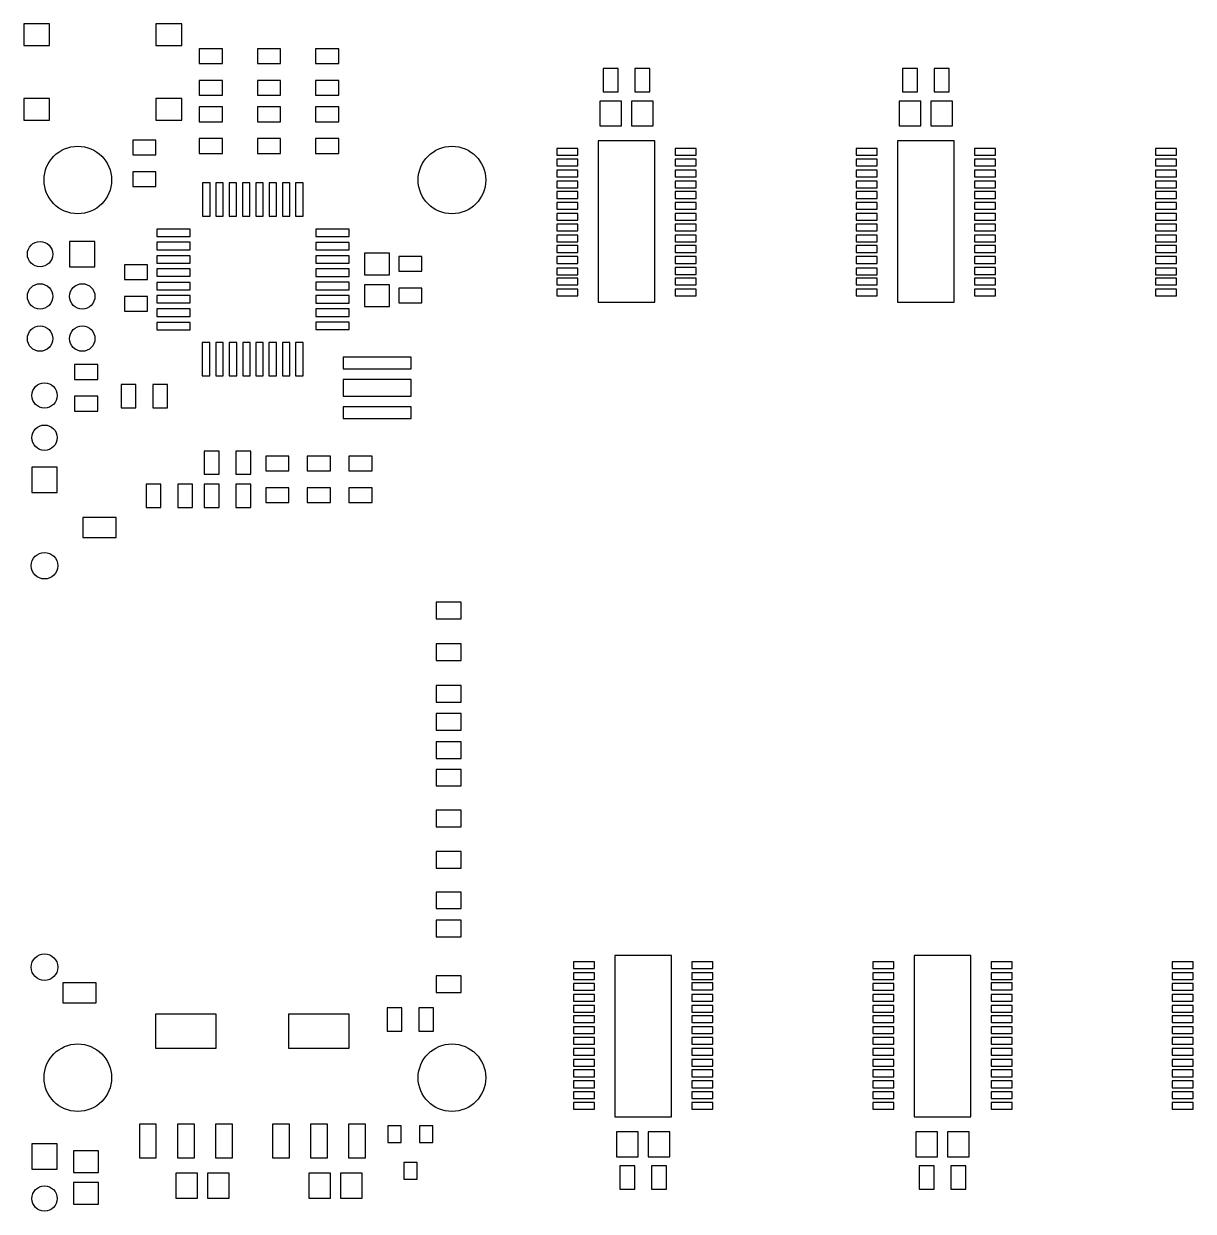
# Model space of a CAD drawing. Extents: x 68 to 209, y -167 to -95.
# Drawn here: x 67.8 to 138.1, y -166.5 to -95.1 of the extents above; entities that cross this region are included whole.
import ezdxf

# ---------------------------------------------------------------- set-up
doc = ezdxf.new("R2010")
doc.units = 0
doc.header["$MEASUREMENT"] = 0
doc.layers.add('BLACK', color=250, linetype='CONTINUOUS')

msp = doc.modelspace()

# ---------------------------------------------------------------- linework, layer by layer
at = {"layer": 'BLACK'}
for p, q in [((67.75, -95.1), (67.75, -96.4)), ((69.3, -95.1), (67.75, -95.1)), ((69.3, -96.4), (69.3, -95.1)), ((75.7, -95.1), (75.7, -96.4)), ((77.25, -95.1), (75.7, -95.1)), ((77.25, -96.4), (77.25, -95.1)), ((67.75, -96.4), (69.3, -96.4)), ((75.7, -96.4), (77.25, -96.4)), ((79.6985, -96.603), (78.3015, -96.603)), ((78.3015, -96.603), (78.3015, -97.492)), ((79.6985, -97.492), (79.6985, -96.603)), ((83.1985, -96.603), (81.8015, -96.603)), ((81.8015, -96.603), (81.8015, -97.492)), ((83.1985, -97.492), (83.1985, -96.603)), ((86.6985, -96.603), (85.3015, -96.603)), ((85.3015, -96.603), (85.3015, -97.492)), ((86.6985, -97.492), (86.6985, -96.603)), ((78.3015, -97.492), (79.6985, -97.492)), ((81.8015, -97.492), (83.1985, -97.492)), ((85.3015, -97.492), (86.6985, -97.492)), ((103.492, -97.8015), (102.603, -97.8015)), ((102.603, -97.8015), (102.603, -99.1985)), ((103.492, -99.1985), (103.492, -97.8015)), ((105.397, -97.8015), (104.508, -97.8015)), ((104.508, -97.8015), (104.508, -99.1985)), ((105.397, -99.1985), (105.397, -97.8015)), ((121.492, -97.8015), (120.603, -97.8015)), ((120.603, -97.8015), (120.603, -99.1985)), ((121.492, -99.1985), (121.492, -97.8015)), ((123.397, -97.8015), (122.508, -97.8015)), ((122.508, -97.8015), (122.508, -99.1985)), ((123.397, -99.1985), (123.397, -97.8015)), ((79.6985, -98.508), (78.3015, -98.508)), ((78.3015, -98.508), (78.3015, -99.397)), ((79.6985, -99.397), (79.6985, -98.508)), ((83.1985, -98.508), (81.8015, -98.508)), ((81.8015, -98.508), (81.8015, -99.397)), ((83.1985, -99.397), (83.1985, -98.508)), ((86.6985, -98.508), (85.3015, -98.508)), ((85.3015, -98.508), (85.3015, -99.397)), ((86.6985, -99.397), (86.6985, -98.508)), ((102.603, -99.1985), (103.492, -99.1985)), ((104.508, -99.1985), (105.397, -99.1985)), ((120.603, -99.1985), (121.492, -99.1985)), ((122.508, -99.1985), (123.397, -99.1985)), ((67.75, -99.6), (67.75, -100.9)), ((69.3, -99.6), (67.75, -99.6)), ((69.3, -100.9), (69.3, -99.6)), ((75.7, -99.6), (75.7, -100.9)), ((77.25, -99.6), (75.7, -99.6)), ((77.25, -100.9), (77.25, -99.6)), ((78.3015, -99.397), (79.6985, -99.397)), ((81.8015, -99.397), (83.1985, -99.397)), ((85.3015, -99.397), (86.6985, -99.397)), ((103.698, -99.7507), (102.397, -99.7507)), ((102.397, -99.7507), (102.397, -101.249)), ((103.698, -101.249), (103.698, -99.7507)), ((105.603, -99.7507), (104.302, -99.7507)), ((104.302, -99.7507), (104.302, -101.249)), ((105.603, -101.249), (105.603, -99.7507)), ((121.698, -99.7507), (120.397, -99.7507)), ((120.397, -99.7507), (120.397, -101.249)), ((121.698, -101.249), (121.698, -99.7507)), ((123.603, -99.7507), (122.302, -99.7507)), ((122.302, -99.7507), (122.302, -101.249)), ((123.603, -101.249), (123.603, -99.7507)), ((79.6985, -100.103), (78.3015, -100.103)), ((78.3015, -100.103), (78.3015, -100.992)), ((79.6985, -100.992), (79.6985, -100.103)), ((83.1985, -100.103), (81.8015, -100.103)), ((81.8015, -100.103), (81.8015, -100.992)), ((83.1985, -100.992), (83.1985, -100.103)), ((86.6985, -100.103), (85.3015, -100.103)), ((85.3015, -100.103), (85.3015, -100.992)), ((86.6985, -100.992), (86.6985, -100.103)), ((67.75, -100.9), (69.3, -100.9)), ((75.7, -100.9), (77.25, -100.9)), ((78.3015, -100.992), (79.6985, -100.992)), ((81.8015, -100.992), (83.1985, -100.992)), ((85.3015, -100.992), (86.6985, -100.992)), ((102.397, -101.249), (103.698, -101.249)), ((104.302, -101.249), (105.603, -101.249)), ((120.397, -101.249), (121.698, -101.249)), ((122.302, -101.249), (123.603, -101.249)), ((75.6985, -102.103), (74.3015, -102.103)), ((74.3015, -102.103), (74.3015, -102.992)), ((75.6985, -102.992), (75.6985, -102.103)), ((79.6985, -102.008), (78.3015, -102.008)), ((78.3015, -102.008), (78.3015, -102.897)), ((79.6985, -102.897), (79.6985, -102.008)), ((83.1985, -102.008), (81.8015, -102.008)), ((81.8015, -102.008), (81.8015, -102.897)), ((83.1985, -102.897), (83.1985, -102.008)), ((86.6985, -102.008), (85.3015, -102.008)), ((85.3015, -102.008), (85.3015, -102.897)), ((86.6985, -102.897), (86.6985, -102.008)), ((101.079, -102.606), (99.809, -102.606)), ((99.809, -102.606), (99.809, -103.012)), ((101.079, -103.012), (101.079, -102.606)), ((105.7, -102.15), (102.3, -102.15)), ((102.3, -102.15), (102.3, -111.85)), ((105.7, -111.85), (105.7, -102.15)), ((108.191, -102.606), (106.921, -102.606)), ((106.921, -102.606), (106.921, -103.012)), ((108.191, -103.012), (108.191, -102.606)), ((119.079, -102.606), (117.809, -102.606)), ((117.809, -102.606), (117.809, -103.012)), ((119.079, -103.012), (119.079, -102.606)), ((123.7, -102.15), (120.3, -102.15)), ((120.3, -102.15), (120.3, -111.85)), ((123.7, -111.85), (123.7, -102.15)), ((126.191, -102.606), (124.921, -102.606)), ((124.921, -102.606), (124.921, -103.012)), ((126.191, -103.012), (126.191, -102.606)), ((137.079, -102.606), (135.809, -102.606)), ((135.809, -102.606), (135.809, -103.012)), ((137.079, -103.012), (137.079, -102.606)), ((74.3015, -102.992), (75.6985, -102.992)), ((78.3015, -102.897), (79.6985, -102.897)), ((81.8015, -102.897), (83.1985, -102.897)), ((85.3015, -102.897), (86.6985, -102.897)), ((99.809, -103.012), (101.079, -103.012)), ((101.079, -103.241), (99.809, -103.241)), ((99.809, -103.241), (99.809, -103.647)), ((101.079, -103.647), (101.079, -103.241)), ((106.921, -103.012), (108.191, -103.012)), ((108.191, -103.241), (106.921, -103.241)), ((106.921, -103.241), (106.921, -103.647)), ((108.191, -103.647), (108.191, -103.241)), ((117.809, -103.012), (119.079, -103.012)), ((119.079, -103.241), (117.809, -103.241)), ((117.809, -103.241), (117.809, -103.647)), ((119.079, -103.647), (119.079, -103.241)), ((124.921, -103.012), (126.191, -103.012)), ((126.191, -103.241), (124.921, -103.241)), ((124.921, -103.241), (124.921, -103.647)), ((126.191, -103.647), (126.191, -103.241)), ((135.809, -103.012), (137.079, -103.012)), ((137.079, -103.241), (135.809, -103.241)), ((135.809, -103.241), (135.809, -103.647)), ((137.079, -103.647), (137.079, -103.241)), ((75.6985, -104.008), (74.3015, -104.008)), ((74.3015, -104.008), (74.3015, -104.897)), ((75.6985, -104.897), (75.6985, -104.008)), ((99.809, -103.647), (101.079, -103.647)), ((101.079, -103.901), (99.809, -103.901)), ((99.809, -103.901), (99.809, -104.308)), ((101.079, -104.308), (101.079, -103.901)), ((106.921, -103.647), (108.191, -103.647)), ((108.191, -103.901), (106.921, -103.901)), ((106.921, -103.901), (106.921, -104.308)), ((108.191, -104.308), (108.191, -103.901)), ((117.809, -103.647), (119.079, -103.647)), ((119.079, -103.901), (117.809, -103.901)), ((117.809, -103.901), (117.809, -104.308)), ((119.079, -104.308), (119.079, -103.901)), ((124.921, -103.647), (126.191, -103.647)), ((126.191, -103.901), (124.921, -103.901)), ((124.921, -103.901), (124.921, -104.308)), ((126.191, -104.308), (126.191, -103.901)), ((135.809, -103.647), (137.079, -103.647)), ((137.079, -103.901), (135.809, -103.901)), ((135.809, -103.901), (135.809, -104.308)), ((137.079, -104.308), (137.079, -103.901)), ((74.3015, -104.897), (75.6985, -104.897)), ((78.9511, -104.675), (78.5015, -104.675)), ((78.5015, -104.675), (78.5015, -106.673)), ((78.9511, -106.673), (78.9511, -104.675)), ((79.7487, -104.675), (79.2991, -104.675)), ((79.2991, -104.675), (79.2991, -106.673)), ((79.7487, -106.673), (79.7487, -104.675)), ((80.5513, -104.675), (80.1017, -104.675)), ((80.1017, -104.675), (80.1017, -106.673)), ((80.5513, -106.673), (80.5513, -104.675)), ((81.3489, -104.675), (80.8993, -104.675)), ((80.8993, -104.675), (80.8993, -106.673)), ((81.3489, -106.673), (81.3489, -104.675)), ((82.1515, -104.675), (81.7019, -104.675)), ((81.7019, -104.675), (81.7019, -106.673)), ((82.1515, -106.673), (82.1515, -104.675)), ((82.9491, -104.675), (82.4995, -104.675)), ((82.4995, -104.675), (82.4995, -106.673)), ((82.9491, -106.673), (82.9491, -104.675)), ((83.7517, -104.675), (83.3021, -104.675)), ((83.3021, -104.675), (83.3021, -106.673)), ((83.7517, -106.673), (83.7517, -104.675)), ((84.5493, -104.675), (84.0997, -104.675)), ((84.0997, -104.675), (84.0997, -106.673)), ((84.5493, -106.673), (84.5493, -104.675)), ((99.809, -104.308), (101.079, -104.308)), ((101.079, -104.562), (99.809, -104.562)), ((99.809, -104.562), (99.809, -104.968)), ((99.809, -104.968), (101.079, -104.968)), ((101.079, -104.968), (101.079, -104.562)), ((106.921, -104.308), (108.191, -104.308)), ((108.191, -104.562), (106.921, -104.562)), ((106.921, -104.562), (106.921, -104.968)), ((106.921, -104.968), (108.191, -104.968)), ((108.191, -104.968), (108.191, -104.562)), ((117.809, -104.308), (119.079, -104.308)), ((119.079, -104.562), (117.809, -104.562)), ((117.809, -104.562), (117.809, -104.968)), ((117.809, -104.968), (119.079, -104.968)), ((119.079, -104.968), (119.079, -104.562)), ((124.921, -104.308), (126.191, -104.308)), ((126.191, -104.562), (124.921, -104.562)), ((124.921, -104.562), (124.921, -104.968)), ((124.921, -104.968), (126.191, -104.968)), ((126.191, -104.968), (126.191, -104.562)), ((135.809, -104.308), (137.079, -104.308)), ((137.079, -104.562), (135.809, -104.562)), ((135.809, -104.562), (135.809, -104.968)), ((135.809, -104.968), (137.079, -104.968)), ((137.079, -104.968), (137.079, -104.562)), ((101.079, -105.197), (99.809, -105.197)), ((99.809, -105.197), (99.809, -105.603)), ((99.809, -105.603), (101.079, -105.603)), ((101.079, -105.603), (101.079, -105.197)), ((108.191, -105.197), (106.921, -105.197)), ((106.921, -105.197), (106.921, -105.603)), ((106.921, -105.603), (108.191, -105.603)), ((108.191, -105.603), (108.191, -105.197)), ((119.079, -105.197), (117.809, -105.197)), ((117.809, -105.197), (117.809, -105.603)), ((117.809, -105.603), (119.079, -105.603)), ((119.079, -105.603), (119.079, -105.197)), ((126.191, -105.197), (124.921, -105.197)), ((124.921, -105.197), (124.921, -105.603)), ((124.921, -105.603), (126.191, -105.603)), ((126.191, -105.603), (126.191, -105.197)), ((137.079, -105.197), (135.809, -105.197)), ((135.809, -105.197), (135.809, -105.603)), ((135.809, -105.603), (137.079, -105.603)), ((137.079, -105.603), (137.079, -105.197)), ((101.079, -105.857), (99.809, -105.857)), ((99.809, -105.857), (99.809, -106.263)), ((99.809, -106.263), (101.079, -106.263)), ((101.079, -106.263), (101.079, -105.857)), ((108.191, -105.857), (106.921, -105.857)), ((106.921, -105.857), (106.921, -106.263)), ((106.921, -106.263), (108.191, -106.263)), ((108.191, -106.263), (108.191, -105.857)), ((119.079, -105.857), (117.809, -105.857)), ((117.809, -105.857), (117.809, -106.263)), ((117.809, -106.263), (119.079, -106.263)), ((119.079, -106.263), (119.079, -105.857)), ((126.191, -105.857), (124.921, -105.857)), ((124.921, -105.857), (124.921, -106.263)), ((124.921, -106.263), (126.191, -106.263)), ((126.191, -106.263), (126.191, -105.857)), ((137.079, -105.857), (135.809, -105.857)), ((135.809, -105.857), (135.809, -106.263)), ((135.809, -106.263), (137.079, -106.263)), ((137.079, -106.263), (137.079, -105.857)), ((78.5015, -106.673), (78.9511, -106.673)), ((79.2991, -106.673), (79.7487, -106.673)), ((80.1017, -106.673), (80.5513, -106.673)), ((80.8993, -106.673), (81.3489, -106.673)), ((81.7019, -106.673), (82.1515, -106.673)), ((82.4995, -106.673), (82.9491, -106.673)), ((83.3021, -106.673), (83.7517, -106.673)), ((84.0997, -106.673), (84.5493, -106.673)), ((101.079, -106.517), (99.809, -106.517)), ((99.809, -106.517), (99.809, -106.924)), ((99.809, -106.924), (101.079, -106.924)), ((101.079, -106.924), (101.079, -106.517)), ((108.191, -106.517), (106.921, -106.517)), ((106.921, -106.517), (106.921, -106.924)), ((106.921, -106.924), (108.191, -106.924)), ((108.191, -106.924), (108.191, -106.517)), ((119.079, -106.517), (117.809, -106.517)), ((117.809, -106.517), (117.809, -106.924)), ((117.809, -106.924), (119.079, -106.924)), ((119.079, -106.924), (119.079, -106.517)), ((126.191, -106.517), (124.921, -106.517)), ((124.921, -106.517), (124.921, -106.924)), ((124.921, -106.924), (126.191, -106.924)), ((126.191, -106.924), (126.191, -106.517)), ((137.079, -106.517), (135.809, -106.517)), ((135.809, -106.517), (135.809, -106.924)), ((135.809, -106.924), (137.079, -106.924)), ((137.079, -106.924), (137.079, -106.517)), ((77.7497, -107.456), (75.7507, -107.456)), ((75.7507, -107.456), (75.7507, -107.905)), ((77.7497, -107.905), (77.7497, -107.456)), ((87.3153, -107.451), (85.3164, -107.451)), ((85.3164, -107.451), (85.3164, -107.9)), ((87.3153, -107.9), (87.3153, -107.451)), ((101.079, -107.152), (99.809, -107.152)), ((99.809, -107.152), (99.809, -107.559)), ((99.809, -107.559), (101.079, -107.559)), ((101.079, -107.813), (99.809, -107.813)), ((99.809, -107.813), (99.809, -108.219)), ((101.079, -107.559), (101.079, -107.152)), ((101.079, -108.219), (101.079, -107.813)), ((108.191, -107.152), (106.921, -107.152)), ((106.921, -107.152), (106.921, -107.559)), ((106.921, -107.559), (108.191, -107.559)), ((108.191, -107.813), (106.921, -107.813)), ((106.921, -107.813), (106.921, -108.219)), ((108.191, -107.559), (108.191, -107.152)), ((108.191, -108.219), (108.191, -107.813)), ((119.079, -107.152), (117.809, -107.152)), ((117.809, -107.152), (117.809, -107.559)), ((117.809, -107.559), (119.079, -107.559)), ((119.079, -107.813), (117.809, -107.813)), ((117.809, -107.813), (117.809, -108.219)), ((119.079, -107.559), (119.079, -107.152)), ((119.079, -108.219), (119.079, -107.813)), ((126.191, -107.152), (124.921, -107.152)), ((124.921, -107.152), (124.921, -107.559)), ((124.921, -107.559), (126.191, -107.559)), ((126.191, -107.813), (124.921, -107.813)), ((124.921, -107.813), (124.921, -108.219)), ((126.191, -107.559), (126.191, -107.152)), ((126.191, -108.219), (126.191, -107.813)), ((137.079, -107.152), (135.809, -107.152)), ((135.809, -107.152), (135.809, -107.559)), ((135.809, -107.559), (137.079, -107.559)), ((137.079, -107.813), (135.809, -107.813)), ((135.809, -107.813), (135.809, -108.219)), ((137.079, -107.559), (137.079, -107.152)), ((137.079, -108.219), (137.079, -107.813)), ((72.032, -108.198), (70.508, -108.198)), ((70.508, -108.198), (70.508, -109.722)), ((72.032, -109.722), (72.032, -108.198)), ((75.7507, -107.905), (77.7497, -107.905)), ((77.7497, -108.243), (75.7507, -108.243)), ((75.7507, -108.243), (75.7507, -108.693)), ((77.7497, -108.693), (77.7497, -108.243)), ((85.3164, -107.9), (87.3153, -107.9)), ((87.3153, -108.251), (85.3164, -108.251)), ((85.3164, -108.251), (85.3164, -108.7)), ((87.3153, -108.7), (87.3153, -108.251)), ((99.809, -108.219), (101.079, -108.219)), ((101.079, -108.448), (99.809, -108.448)), ((99.809, -108.448), (99.809, -108.854)), ((101.079, -108.854), (101.079, -108.448)), ((106.921, -108.219), (108.191, -108.219)), ((108.191, -108.448), (106.921, -108.448)), ((106.921, -108.448), (106.921, -108.854)), ((108.191, -108.854), (108.191, -108.448)), ((117.809, -108.219), (119.079, -108.219)), ((119.079, -108.448), (117.809, -108.448)), ((117.809, -108.448), (117.809, -108.854)), ((119.079, -108.854), (119.079, -108.448)), ((124.921, -108.219), (126.191, -108.219)), ((126.191, -108.448), (124.921, -108.448)), ((124.921, -108.448), (124.921, -108.854)), ((126.191, -108.854), (126.191, -108.448)), ((135.809, -108.219), (137.079, -108.219)), ((137.079, -108.448), (135.809, -108.448)), ((135.809, -108.448), (135.809, -108.854)), ((137.079, -108.854), (137.079, -108.448)), ((75.7507, -108.693), (77.7497, -108.693)), ((77.7497, -109.056), (75.7507, -109.056)), ((75.7507, -109.056), (75.7507, -109.506)), ((77.7497, -109.506), (77.7497, -109.056)), ((85.3164, -108.7), (87.3153, -108.7)), ((87.3153, -109.051), (85.3164, -109.051)), ((85.3164, -109.051), (85.3164, -109.501)), ((87.3153, -109.501), (87.3153, -109.051)), ((89.7493, -108.897), (88.2507, -108.897)), ((88.2507, -108.897), (88.2507, -110.198)), ((89.7493, -110.198), (89.7493, -108.897)), ((91.6985, -109.103), (90.3015, -109.103)), ((90.3015, -109.103), (90.3015, -109.992)), ((91.6985, -109.992), (91.6985, -109.103)), ((99.809, -108.854), (101.079, -108.854)), ((101.079, -109.108), (99.809, -109.108)), ((99.809, -109.108), (99.809, -109.515)), ((101.079, -109.515), (101.079, -109.108)), ((106.921, -108.854), (108.191, -108.854)), ((108.191, -109.108), (106.921, -109.108)), ((106.921, -109.108), (106.921, -109.515)), ((108.191, -109.515), (108.191, -109.108)), ((117.809, -108.854), (119.079, -108.854)), ((119.079, -109.108), (117.809, -109.108)), ((117.809, -109.108), (117.809, -109.515)), ((119.079, -109.515), (119.079, -109.108)), ((124.921, -108.854), (126.191, -108.854)), ((126.191, -109.108), (124.921, -109.108)), ((124.921, -109.108), (124.921, -109.515)), ((126.191, -109.515), (126.191, -109.108)), ((135.809, -108.854), (137.079, -108.854)), ((137.079, -109.108), (135.809, -109.108)), ((135.809, -109.108), (135.809, -109.515)), ((137.079, -109.515), (137.079, -109.108)), ((70.508, -109.722), (72.032, -109.722)), ((75.1985, -109.603), (73.8015, -109.603)), ((73.8015, -109.603), (73.8015, -110.492)), ((75.1985, -110.492), (75.1985, -109.603)), ((75.7507, -109.506), (77.7497, -109.506)), ((77.7497, -109.843), (75.7507, -109.843)), ((75.7507, -109.843), (75.7507, -110.293)), ((77.7497, -110.293), (77.7497, -109.843)), ((85.3164, -109.501), (87.3153, -109.501)), ((87.3153, -109.851), (85.3164, -109.851)), ((85.3164, -109.851), (85.3164, -110.301)), ((87.3153, -110.301), (87.3153, -109.851)), ((90.3015, -109.992), (91.6985, -109.992)), ((99.809, -109.515), (101.079, -109.515)), ((101.079, -109.794), (99.809, -109.794)), ((99.809, -109.794), (99.809, -110.2)), ((101.079, -110.2), (101.079, -109.794)), ((106.921, -109.515), (108.191, -109.515)), ((108.191, -109.769), (106.921, -109.769)), ((106.921, -109.769), (106.921, -110.175)), ((108.191, -110.175), (108.191, -109.769)), ((117.809, -109.515), (119.079, -109.515)), ((119.079, -109.794), (117.809, -109.794)), ((117.809, -109.794), (117.809, -110.2)), ((119.079, -110.2), (119.079, -109.794)), ((124.921, -109.515), (126.191, -109.515)), ((126.191, -109.769), (124.921, -109.769)), ((124.921, -109.769), (124.921, -110.175)), ((126.191, -110.175), (126.191, -109.769)), ((135.809, -109.515), (137.079, -109.515)), ((137.079, -109.794), (135.809, -109.794)), ((135.809, -109.794), (135.809, -110.2)), ((137.079, -110.2), (137.079, -109.794)), ((73.8015, -110.492), (75.1985, -110.492)), ((75.7507, -110.293), (77.7497, -110.293)), ((77.7497, -110.656), (75.7507, -110.656)), ((75.7507, -110.656), (75.7507, -111.106)), ((77.7497, -111.106), (77.7497, -110.656)), ((85.3164, -110.301), (87.3153, -110.301)), ((87.3153, -110.651), (85.3164, -110.651)), ((85.3164, -110.651), (85.3164, -111.101)), ((87.3153, -111.101), (87.3153, -110.651)), ((88.2507, -110.198), (89.7493, -110.198)), ((99.809, -110.2), (101.079, -110.2)), ((101.079, -110.404), (99.809, -110.404)), ((99.809, -110.404), (99.809, -110.81)), ((101.079, -110.81), (101.079, -110.404)), ((106.921, -110.175), (108.191, -110.175)), ((108.191, -110.404), (106.921, -110.404)), ((106.921, -110.404), (106.921, -110.81)), ((108.191, -110.81), (108.191, -110.404)), ((117.809, -110.2), (119.079, -110.2)), ((119.079, -110.404), (117.809, -110.404)), ((117.809, -110.404), (117.809, -110.81)), ((119.079, -110.81), (119.079, -110.404)), ((124.921, -110.175), (126.191, -110.175)), ((126.191, -110.404), (124.921, -110.404)), ((124.921, -110.404), (124.921, -110.81)), ((126.191, -110.81), (126.191, -110.404)), ((135.809, -110.2), (137.079, -110.2)), ((137.079, -110.404), (135.809, -110.404)), ((135.809, -110.404), (135.809, -110.81)), ((137.079, -110.81), (137.079, -110.404)), ((75.7507, -111.106), (77.7497, -111.106)), ((85.3164, -111.101), (87.3153, -111.101)), ((89.7493, -110.802), (88.2507, -110.802)), ((88.2507, -110.802), (88.2507, -112.103)), ((89.7493, -112.103), (89.7493, -110.802)), ((91.6985, -111.008), (90.3015, -111.008)), ((90.3015, -111.008), (90.3015, -111.897)), ((91.6985, -111.897), (91.6985, -111.008)), ((99.809, -110.81), (101.079, -110.81)), ((101.079, -111.064), (99.809, -111.064)), ((99.809, -111.064), (99.809, -111.47)), ((101.079, -111.47), (101.079, -111.064)), ((106.921, -110.81), (108.191, -110.81)), ((108.191, -111.064), (106.921, -111.064)), ((106.921, -111.064), (106.921, -111.47)), ((108.191, -111.47), (108.191, -111.064)), ((117.809, -110.81), (119.079, -110.81)), ((119.079, -111.064), (117.809, -111.064)), ((117.809, -111.064), (117.809, -111.47)), ((119.079, -111.47), (119.079, -111.064)), ((124.921, -110.81), (126.191, -110.81)), ((126.191, -111.064), (124.921, -111.064)), ((124.921, -111.064), (124.921, -111.47)), ((126.191, -111.47), (126.191, -111.064)), ((135.809, -110.81), (137.079, -110.81)), ((137.079, -111.064), (135.809, -111.064)), ((135.809, -111.064), (135.809, -111.47)), ((137.079, -111.47), (137.079, -111.064)), ((75.1985, -111.508), (73.8015, -111.508)), ((73.8015, -111.508), (73.8015, -112.397)), ((75.1985, -112.397), (75.1985, -111.508)), ((77.7497, -111.444), (75.7507, -111.444)), ((75.7507, -111.444), (75.7507, -111.893)), ((75.7507, -111.893), (77.7497, -111.893)), ((77.7497, -111.893), (77.7497, -111.444)), ((87.3153, -111.451), (85.3164, -111.451)), ((85.3164, -111.451), (85.3164, -111.901)), ((85.3164, -111.901), (87.3153, -111.901)), ((87.3153, -111.901), (87.3153, -111.451)), ((88.2507, -112.103), (89.7493, -112.103)), ((90.3015, -111.897), (91.6985, -111.897)), ((99.809, -111.47), (101.079, -111.47)), ((102.3, -111.85), (105.7, -111.85)), ((106.921, -111.47), (108.191, -111.47)), ((117.809, -111.47), (119.079, -111.47)), ((120.3, -111.85), (123.7, -111.85)), ((124.921, -111.47), (126.191, -111.47)), ((135.809, -111.47), (137.079, -111.47)), ((73.8015, -112.397), (75.1985, -112.397)), ((77.7497, -112.256), (75.7507, -112.256)), ((75.7507, -112.256), (75.7507, -112.706)), ((75.7507, -112.706), (77.7497, -112.706)), ((77.7497, -112.706), (77.7497, -112.256)), ((87.3153, -112.251), (85.3164, -112.251)), ((85.3164, -112.251), (85.3164, -112.701)), ((85.3164, -112.701), (87.3153, -112.701)), ((87.3153, -112.701), (87.3153, -112.251)), ((77.7497, -113.069), (75.7507, -113.069)), ((75.7507, -113.069), (75.7507, -113.519)), ((75.7507, -113.519), (77.7497, -113.519)), ((77.7497, -113.519), (77.7497, -113.069)), ((87.3153, -113.051), (85.3164, -113.051)), ((85.3164, -113.051), (85.3164, -113.501)), ((85.3164, -113.501), (87.3153, -113.501)), ((87.3153, -113.501), (87.3153, -113.051)), ((78.9308, -114.276), (78.4812, -114.276)), ((78.4812, -114.276), (78.4812, -116.275)), ((78.9308, -116.275), (78.9308, -114.276)), ((79.7436, -114.276), (79.294, -114.276)), ((79.294, -114.276), (79.294, -116.275)), ((79.7436, -116.275), (79.7436, -114.276)), ((80.5564, -114.276), (80.1068, -114.276)), ((80.1068, -114.276), (80.1068, -116.275)), ((80.5564, -116.275), (80.5564, -114.276)), ((81.3692, -114.276), (80.9196, -114.276)), ((80.9196, -114.276), (80.9196, -116.275)), ((81.3692, -116.275), (81.3692, -114.276)), ((82.1566, -114.276), (81.707, -114.276)), ((81.707, -114.276), (81.707, -116.275)), ((82.1566, -116.275), (82.1566, -114.276)), ((82.944, -114.276), (82.4944, -114.276)), ((82.4944, -114.276), (82.4944, -116.275)), ((82.944, -116.275), (82.944, -114.276)), ((83.7568, -114.276), (83.3072, -114.276)), ((83.3072, -114.276), (83.3072, -116.275)), ((83.7568, -116.275), (83.7568, -114.276)), ((84.5442, -114.276), (84.0946, -114.276)), ((84.0946, -114.276), (84.0946, -116.275)), ((84.5442, -116.275), (84.5442, -114.276)), ((72.1985, -115.603), (70.8015, -115.603)), ((70.8015, -115.603), (70.8015, -116.492)), ((72.1985, -116.492), (72.1985, -115.603)), ((91.05, -115.15), (86.95, -115.15)), ((86.95, -115.15), (86.95, -115.85)), ((91.05, -115.85), (91.05, -115.15)), ((78.4812, -116.275), (78.9308, -116.275)), ((79.294, -116.275), (79.7436, -116.275)), ((80.1068, -116.275), (80.5564, -116.275)), ((80.9196, -116.275), (81.3692, -116.275)), ((81.707, -116.275), (82.1566, -116.275)), ((82.4944, -116.275), (82.944, -116.275)), ((83.3072, -116.275), (83.7568, -116.275)), ((84.0946, -116.275), (84.5442, -116.275)), ((86.95, -115.85), (91.05, -115.85)), ((70.8015, -116.492), (72.1985, -116.492)), ((73.603, -116.802), (73.603, -118.199)), ((74.492, -116.802), (73.603, -116.802)), ((74.492, -118.199), (74.492, -116.802)), ((75.508, -116.802), (75.508, -118.199)), ((76.397, -116.802), (75.508, -116.802)), ((76.397, -118.199), (76.397, -116.802)), ((91.05, -116.5), (86.95, -116.5)), ((86.95, -116.5), (86.95, -117.5)), ((91.05, -117.5), (91.05, -116.5)), ((72.1985, -117.508), (70.8015, -117.508)), ((70.8015, -117.508), (70.8015, -118.397)), ((72.1985, -118.397), (72.1985, -117.508)), ((86.95, -117.5), (91.05, -117.5)), ((70.8015, -118.397), (72.1985, -118.397)), ((73.603, -118.199), (74.492, -118.199)), ((75.508, -118.199), (76.397, -118.199)), ((91.05, -118.15), (86.95, -118.15)), ((86.95, -118.15), (86.95, -118.85)), ((91.05, -118.85), (91.05, -118.15)), ((86.95, -118.85), (91.05, -118.85)), ((79.492, -120.802), (78.603, -120.802)), ((78.603, -120.802), (78.603, -122.199)), ((79.492, -122.199), (79.492, -120.802)), ((81.397, -120.802), (80.508, -120.802)), ((80.508, -120.802), (80.508, -122.199)), ((81.397, -122.199), (81.397, -120.802)), ((83.6985, -121.103), (82.3015, -121.103)), ((82.3015, -121.103), (82.3015, -121.992)), ((83.6985, -121.992), (83.6985, -121.103)), ((86.1985, -121.103), (84.8015, -121.103)), ((84.8015, -121.103), (84.8015, -121.992)), ((86.1985, -121.992), (86.1985, -121.103)), ((88.6985, -121.103), (87.3015, -121.103)), ((87.3015, -121.103), (87.3015, -121.992)), ((88.6985, -121.992), (88.6985, -121.103)), ((69.762, -121.778), (68.238, -121.778)), ((68.238, -121.778), (68.238, -123.302)), ((69.762, -123.302), (69.762, -121.778)), ((82.3015, -121.992), (83.6985, -121.992)), ((84.8015, -121.992), (86.1985, -121.992)), ((87.3015, -121.992), (88.6985, -121.992)), ((75.992, -122.802), (75.103, -122.802)), ((75.103, -122.802), (75.103, -124.199)), ((75.992, -124.199), (75.992, -122.802)), ((77.897, -122.802), (77.008, -122.802)), ((77.008, -122.802), (77.008, -124.199)), ((77.897, -124.199), (77.897, -122.802)), ((78.603, -122.199), (79.492, -122.199)), ((78.603, -122.802), (78.603, -124.199)), ((79.492, -122.802), (78.603, -122.802)), ((79.492, -124.199), (79.492, -122.802)), ((80.508, -122.199), (81.397, -122.199)), ((80.508, -122.802), (80.508, -124.199)), ((81.397, -122.802), (80.508, -122.802)), ((81.397, -124.199), (81.397, -122.802)), ((68.238, -123.302), (69.762, -123.302)), ((83.6985, -123.008), (82.3015, -123.008)), ((82.3015, -123.008), (82.3015, -123.897)), ((83.6985, -123.897), (83.6985, -123.008)), ((86.1985, -123.008), (84.8015, -123.008)), ((84.8015, -123.008), (84.8015, -123.897)), ((86.1985, -123.897), (86.1985, -123.008)), ((88.6985, -123.008), (87.3015, -123.008)), ((87.3015, -123.008), (87.3015, -123.897)), ((88.6985, -123.897), (88.6985, -123.008)), ((75.103, -124.199), (75.992, -124.199)), ((77.008, -124.199), (77.897, -124.199)), ((78.603, -124.199), (79.492, -124.199)), ((80.508, -124.199), (81.397, -124.199)), ((82.3015, -123.897), (83.6985, -123.897)), ((84.8015, -123.897), (86.1985, -123.897)), ((87.3015, -123.897), (88.6985, -123.897)), ((73.3, -124.8), (71.3, -124.8)), ((71.3, -124.8), (71.3, -126)), ((73.3, -126), (73.3, -124.8)), ((71.3, -126), (73.3, -126)), ((94.06, -129.9), (92.56, -129.9)), ((92.56, -129.9), (92.56, -130.9)), ((94.06, -130.9), (94.06, -129.9)), ((92.56, -130.9), (94.06, -130.9)), ((94.06, -132.4), (92.56, -132.4)), ((92.56, -132.4), (92.56, -133.4)), ((94.06, -133.4), (94.06, -132.4)), ((92.56, -133.4), (94.06, -133.4)), ((94.06, -134.9), (92.56, -134.9)), ((92.56, -134.9), (92.56, -135.9)), ((94.06, -135.9), (94.06, -134.9)), ((92.56, -135.9), (94.06, -135.9)), ((94.06, -136.6), (92.56, -136.6)), ((92.56, -136.6), (92.56, -137.6)), ((94.06, -137.6), (94.06, -136.6)), ((92.56, -137.6), (94.06, -137.6)), ((94.06, -138.3), (92.56, -138.3)), ((92.56, -138.3), (92.56, -139.3)), ((94.06, -139.3), (94.06, -138.3)), ((92.56, -139.3), (94.06, -139.3)), ((94.06, -139.95), (92.56, -139.95)), ((92.56, -139.95), (92.56, -140.95)), ((94.06, -140.95), (94.06, -139.95)), ((92.56, -140.95), (94.06, -140.95)), ((94.06, -142.4), (92.56, -142.4)), ((92.56, -142.4), (92.56, -143.4)), ((94.06, -143.4), (94.06, -142.4)), ((92.56, -143.4), (94.06, -143.4)), ((94.06, -144.9), (92.56, -144.9)), ((92.56, -144.9), (92.56, -145.9)), ((94.06, -145.9), (94.06, -144.9)), ((92.56, -145.9), (94.06, -145.9)), ((94.06, -147.33), (92.56, -147.33)), ((92.56, -147.33), (92.56, -148.33)), ((94.06, -148.33), (94.06, -147.33)), ((92.56, -148.33), (94.06, -148.33)), ((94.06, -149.03), (92.56, -149.03)), ((92.56, -149.03), (92.56, -150.03)), ((94.06, -150.03), (94.06, -149.03)), ((92.56, -150.03), (94.06, -150.03)), ((106.7, -151.15), (103.3, -151.15)), ((103.3, -151.15), (103.3, -160.85)), ((106.7, -160.85), (106.7, -151.15)), ((124.7, -151.15), (121.3, -151.15)), ((121.3, -151.15), (121.3, -160.85)), ((124.7, -160.85), (124.7, -151.15)), ((102.079, -151.53), (100.809, -151.53)), ((100.809, -151.53), (100.809, -151.936)), ((100.809, -151.936), (102.079, -151.936)), ((102.079, -151.936), (102.079, -151.53)), ((109.191, -151.53), (107.921, -151.53)), ((107.921, -151.53), (107.921, -151.936)), ((107.921, -151.936), (109.191, -151.936)), ((109.191, -151.936), (109.191, -151.53)), ((120.079, -151.53), (118.809, -151.53)), ((118.809, -151.53), (118.809, -151.936)), ((118.809, -151.936), (120.079, -151.936)), ((120.079, -151.936), (120.079, -151.53)), ((127.191, -151.53), (125.921, -151.53)), ((125.921, -151.53), (125.921, -151.936)), ((125.921, -151.936), (127.191, -151.936)), ((127.191, -151.936), (127.191, -151.53)), ((138.079, -151.53), (136.809, -151.53)), ((136.809, -151.53), (136.809, -151.936)), ((136.809, -151.936), (138.079, -151.936)), ((138.079, -151.936), (138.079, -151.53)), ((72.1, -152.8), (70.1, -152.8)), ((70.1, -152.8), (70.1, -154)), ((72.1, -154), (72.1, -152.8)), ((94.06, -152.38), (92.56, -152.38)), ((92.56, -152.38), (92.56, -153.38)), ((94.06, -153.38), (94.06, -152.38)), ((102.079, -152.19), (100.809, -152.19)), ((100.809, -152.19), (100.809, -152.596)), ((100.809, -152.596), (102.079, -152.596)), ((102.079, -152.825), (100.809, -152.825)), ((100.809, -152.825), (100.809, -153.231)), ((102.079, -152.596), (102.079, -152.19)), ((102.079, -153.231), (102.079, -152.825)), ((109.191, -152.19), (107.921, -152.19)), ((107.921, -152.19), (107.921, -152.596)), ((107.921, -152.596), (109.191, -152.596)), ((109.191, -152.8), (107.921, -152.8)), ((107.921, -152.8), (107.921, -153.206)), ((109.191, -152.596), (109.191, -152.19)), ((109.191, -153.206), (109.191, -152.8)), ((120.079, -152.19), (118.809, -152.19)), ((118.809, -152.19), (118.809, -152.596)), ((118.809, -152.596), (120.079, -152.596)), ((120.079, -152.825), (118.809, -152.825)), ((118.809, -152.825), (118.809, -153.231)), ((120.079, -152.596), (120.079, -152.19)), ((120.079, -153.231), (120.079, -152.825)), ((127.191, -152.19), (125.921, -152.19)), ((125.921, -152.19), (125.921, -152.596)), ((125.921, -152.596), (127.191, -152.596)), ((127.191, -152.8), (125.921, -152.8)), ((125.921, -152.8), (125.921, -153.206)), ((127.191, -152.596), (127.191, -152.19)), ((127.191, -153.206), (127.191, -152.8)), ((138.079, -152.19), (136.809, -152.19)), ((136.809, -152.19), (136.809, -152.596)), ((136.809, -152.596), (138.079, -152.596)), ((138.079, -152.825), (136.809, -152.825)), ((136.809, -152.825), (136.809, -153.231)), ((138.079, -152.596), (138.079, -152.19)), ((138.079, -153.231), (138.079, -152.825)), ((92.56, -153.38), (94.06, -153.38)), ((100.809, -153.231), (102.079, -153.231)), ((102.079, -153.485), (100.809, -153.485)), ((100.809, -153.485), (100.809, -153.892)), ((102.079, -153.892), (102.079, -153.485)), ((107.921, -153.206), (109.191, -153.206)), ((109.191, -153.485), (107.921, -153.485)), ((107.921, -153.485), (107.921, -153.892)), ((109.191, -153.892), (109.191, -153.485)), ((118.809, -153.231), (120.079, -153.231)), ((120.079, -153.485), (118.809, -153.485)), ((118.809, -153.485), (118.809, -153.892)), ((120.079, -153.892), (120.079, -153.485)), ((125.921, -153.206), (127.191, -153.206)), ((127.191, -153.485), (125.921, -153.485)), ((125.921, -153.485), (125.921, -153.892)), ((127.191, -153.892), (127.191, -153.485)), ((136.809, -153.231), (138.079, -153.231)), ((138.079, -153.485), (136.809, -153.485)), ((136.809, -153.485), (136.809, -153.892)), ((138.079, -153.892), (138.079, -153.485)), ((70.1, -154), (72.1, -154)), ((100.809, -153.892), (102.079, -153.892)), ((102.079, -154.146), (100.809, -154.146)), ((100.809, -154.146), (100.809, -154.552)), ((102.079, -154.552), (102.079, -154.146)), ((107.921, -153.892), (109.191, -153.892)), ((109.191, -154.146), (107.921, -154.146)), ((107.921, -154.146), (107.921, -154.552)), ((109.191, -154.552), (109.191, -154.146)), ((118.809, -153.892), (120.079, -153.892)), ((120.079, -154.146), (118.809, -154.146)), ((118.809, -154.146), (118.809, -154.552)), ((120.079, -154.552), (120.079, -154.146)), ((125.921, -153.892), (127.191, -153.892)), ((127.191, -154.146), (125.921, -154.146)), ((125.921, -154.146), (125.921, -154.552)), ((127.191, -154.552), (127.191, -154.146)), ((136.809, -153.892), (138.079, -153.892)), ((138.079, -154.146), (136.809, -154.146)), ((136.809, -154.146), (136.809, -154.552)), ((138.079, -154.552), (138.079, -154.146)), ((79.3288, -154.682), (75.6712, -154.682)), ((75.6712, -154.682), (75.6712, -156.714)), ((79.3288, -156.714), (79.3288, -154.682)), ((87.3288, -154.682), (83.6712, -154.682)), ((83.6712, -154.682), (83.6712, -156.714)), ((87.3288, -156.714), (87.3288, -154.682)), ((89.603, -154.302), (89.603, -155.699)), ((90.492, -154.302), (89.603, -154.302)), ((90.492, -155.699), (90.492, -154.302)), ((91.508, -154.302), (91.508, -155.699)), ((92.397, -154.302), (91.508, -154.302)), ((92.397, -155.699), (92.397, -154.302)), ((100.809, -154.552), (102.079, -154.552)), ((102.079, -154.781), (100.809, -154.781)), ((100.809, -154.781), (100.809, -155.187)), ((102.079, -155.187), (102.079, -154.781)), ((107.921, -154.552), (109.191, -154.552)), ((109.191, -154.781), (107.921, -154.781)), ((107.921, -154.781), (107.921, -155.187)), ((109.191, -155.187), (109.191, -154.781)), ((118.809, -154.552), (120.079, -154.552)), ((120.079, -154.781), (118.809, -154.781)), ((118.809, -154.781), (118.809, -155.187)), ((120.079, -155.187), (120.079, -154.781)), ((125.921, -154.552), (127.191, -154.552)), ((127.191, -154.781), (125.921, -154.781)), ((125.921, -154.781), (125.921, -155.187)), ((127.191, -155.187), (127.191, -154.781)), ((136.809, -154.552), (138.079, -154.552)), ((138.079, -154.781), (136.809, -154.781)), ((136.809, -154.781), (136.809, -155.187)), ((138.079, -155.187), (138.079, -154.781)), ((89.603, -155.699), (90.492, -155.699)), ((91.508, -155.699), (92.397, -155.699)), ((100.809, -155.187), (102.079, -155.187)), ((102.079, -155.441), (100.809, -155.441)), ((100.809, -155.441), (100.809, -155.848)), ((102.079, -155.848), (102.079, -155.441)), ((107.921, -155.187), (109.191, -155.187)), ((109.191, -155.441), (107.921, -155.441)), ((107.921, -155.441), (107.921, -155.848)), ((109.191, -155.848), (109.191, -155.441)), ((118.809, -155.187), (120.079, -155.187)), ((120.079, -155.441), (118.809, -155.441)), ((118.809, -155.441), (118.809, -155.848)), ((120.079, -155.848), (120.079, -155.441)), ((125.921, -155.187), (127.191, -155.187)), ((127.191, -155.441), (125.921, -155.441)), ((125.921, -155.441), (125.921, -155.848)), ((127.191, -155.848), (127.191, -155.441)), ((136.809, -155.187), (138.079, -155.187)), ((138.079, -155.441), (136.809, -155.441)), ((136.809, -155.441), (136.809, -155.848)), ((138.079, -155.848), (138.079, -155.441)), ((100.809, -155.848), (102.079, -155.848)), ((102.079, -156.076), (100.809, -156.076)), ((100.809, -156.076), (100.809, -156.483)), ((102.079, -156.483), (102.079, -156.076)), ((107.921, -155.848), (109.191, -155.848)), ((109.191, -156.076), (107.921, -156.076)), ((107.921, -156.076), (107.921, -156.483)), ((109.191, -156.483), (109.191, -156.076)), ((118.809, -155.848), (120.079, -155.848)), ((120.079, -156.076), (118.809, -156.076)), ((118.809, -156.076), (118.809, -156.483)), ((120.079, -156.483), (120.079, -156.076)), ((125.921, -155.848), (127.191, -155.848)), ((127.191, -156.076), (125.921, -156.076)), ((125.921, -156.076), (125.921, -156.483)), ((127.191, -156.483), (127.191, -156.076)), ((136.809, -155.848), (138.079, -155.848)), ((138.079, -156.076), (136.809, -156.076)), ((136.809, -156.076), (136.809, -156.483)), ((138.079, -156.483), (138.079, -156.076)), ((75.6712, -156.714), (79.3288, -156.714)), ((83.6712, -156.714), (87.3288, -156.714)), ((100.809, -156.483), (102.079, -156.483)), ((102.079, -156.737), (100.809, -156.737)), ((100.809, -156.737), (100.809, -157.143)), ((100.809, -157.143), (102.079, -157.143)), ((102.079, -157.143), (102.079, -156.737)), ((107.921, -156.483), (109.191, -156.483)), ((109.191, -156.737), (107.921, -156.737)), ((107.921, -156.737), (107.921, -157.143)), ((107.921, -157.143), (109.191, -157.143)), ((109.191, -157.143), (109.191, -156.737)), ((118.809, -156.483), (120.079, -156.483)), ((120.079, -156.737), (118.809, -156.737)), ((118.809, -156.737), (118.809, -157.143)), ((118.809, -157.143), (120.079, -157.143)), ((120.079, -157.143), (120.079, -156.737)), ((125.921, -156.483), (127.191, -156.483)), ((127.191, -156.737), (125.921, -156.737)), ((125.921, -156.737), (125.921, -157.143)), ((125.921, -157.143), (127.191, -157.143)), ((127.191, -157.143), (127.191, -156.737)), ((136.809, -156.483), (138.079, -156.483)), ((138.079, -156.737), (136.809, -156.737)), ((136.809, -156.737), (136.809, -157.143)), ((136.809, -157.143), (138.079, -157.143)), ((138.079, -157.143), (138.079, -156.737)), ((102.079, -157.397), (100.809, -157.397)), ((100.809, -157.397), (100.809, -157.803)), ((100.809, -157.803), (102.079, -157.803)), ((102.079, -157.803), (102.079, -157.397)), ((109.191, -157.397), (107.921, -157.397)), ((107.921, -157.397), (107.921, -157.803)), ((107.921, -157.803), (109.191, -157.803)), ((109.191, -157.803), (109.191, -157.397)), ((120.079, -157.397), (118.809, -157.397)), ((118.809, -157.397), (118.809, -157.803)), ((118.809, -157.803), (120.079, -157.803)), ((120.079, -157.803), (120.079, -157.397)), ((127.191, -157.397), (125.921, -157.397)), ((125.921, -157.397), (125.921, -157.803)), ((125.921, -157.803), (127.191, -157.803)), ((127.191, -157.803), (127.191, -157.397)), ((138.079, -157.397), (136.809, -157.397)), ((136.809, -157.397), (136.809, -157.803)), ((136.809, -157.803), (138.079, -157.803)), ((138.079, -157.803), (138.079, -157.397)), ((102.079, -158.032), (100.809, -158.032)), ((100.809, -158.032), (100.809, -158.438)), ((100.809, -158.438), (102.079, -158.438)), ((102.079, -158.438), (102.079, -158.032)), ((109.191, -158.032), (107.921, -158.032)), ((107.921, -158.032), (107.921, -158.438)), ((107.921, -158.438), (109.191, -158.438)), ((109.191, -158.438), (109.191, -158.032)), ((120.079, -158.032), (118.809, -158.032)), ((118.809, -158.032), (118.809, -158.438)), ((118.809, -158.438), (120.079, -158.438)), ((120.079, -158.438), (120.079, -158.032)), ((127.191, -158.032), (125.921, -158.032)), ((125.921, -158.032), (125.921, -158.438)), ((125.921, -158.438), (127.191, -158.438)), ((127.191, -158.438), (127.191, -158.032)), ((138.079, -158.032), (136.809, -158.032)), ((136.809, -158.032), (136.809, -158.438)), ((136.809, -158.438), (138.079, -158.438)), ((138.079, -158.438), (138.079, -158.032)), ((102.079, -158.692), (100.809, -158.692)), ((100.809, -158.692), (100.809, -159.099)), ((100.809, -159.099), (102.079, -159.099)), ((102.079, -159.099), (102.079, -158.692)), ((109.191, -158.692), (107.921, -158.692)), ((107.921, -158.692), (107.921, -159.099)), ((107.921, -159.099), (109.191, -159.099)), ((109.191, -159.099), (109.191, -158.692)), ((120.079, -158.692), (118.809, -158.692)), ((118.809, -158.692), (118.809, -159.099)), ((118.809, -159.099), (120.079, -159.099)), ((120.079, -159.099), (120.079, -158.692)), ((127.191, -158.692), (125.921, -158.692)), ((125.921, -158.692), (125.921, -159.099)), ((125.921, -159.099), (127.191, -159.099)), ((127.191, -159.099), (127.191, -158.692)), ((138.079, -158.692), (136.809, -158.692)), ((136.809, -158.692), (136.809, -159.099)), ((136.809, -159.099), (138.079, -159.099)), ((138.079, -159.099), (138.079, -158.692)), ((102.079, -159.353), (100.809, -159.353)), ((100.809, -159.353), (100.809, -159.759)), ((100.809, -159.759), (102.079, -159.759)), ((102.079, -159.988), (100.809, -159.988)), ((100.809, -159.988), (100.809, -160.394)), ((102.079, -159.759), (102.079, -159.353)), ((102.079, -160.394), (102.079, -159.988)), ((109.191, -159.353), (107.921, -159.353)), ((107.921, -159.353), (107.921, -159.759)), ((107.921, -159.759), (109.191, -159.759)), ((109.191, -159.988), (107.921, -159.988)), ((107.921, -159.988), (107.921, -160.394)), ((109.191, -159.759), (109.191, -159.353)), ((109.191, -160.394), (109.191, -159.988)), ((120.079, -159.353), (118.809, -159.353)), ((118.809, -159.353), (118.809, -159.759)), ((118.809, -159.759), (120.079, -159.759)), ((120.079, -159.988), (118.809, -159.988)), ((118.809, -159.988), (118.809, -160.394)), ((120.079, -159.759), (120.079, -159.353)), ((120.079, -160.394), (120.079, -159.988)), ((127.191, -159.353), (125.921, -159.353)), ((125.921, -159.353), (125.921, -159.759)), ((125.921, -159.759), (127.191, -159.759)), ((127.191, -159.988), (125.921, -159.988)), ((125.921, -159.988), (125.921, -160.394)), ((127.191, -159.759), (127.191, -159.353)), ((127.191, -160.394), (127.191, -159.988)), ((138.079, -159.353), (136.809, -159.353)), ((136.809, -159.353), (136.809, -159.759)), ((136.809, -159.759), (138.079, -159.759)), ((138.079, -159.988), (136.809, -159.988)), ((136.809, -159.988), (136.809, -160.394)), ((138.079, -159.759), (138.079, -159.353)), ((138.079, -160.394), (138.079, -159.988)), ((100.809, -160.394), (102.079, -160.394)), ((107.921, -160.394), (109.191, -160.394)), ((118.809, -160.394), (120.079, -160.394)), ((125.921, -160.394), (127.191, -160.394)), ((136.809, -160.394), (138.079, -160.394)), ((75.722, -161.286), (74.706, -161.286)), ((74.706, -161.286), (74.706, -163.318)), ((75.722, -163.318), (75.722, -161.286)), ((78.008, -161.286), (76.992, -161.286)), ((76.992, -161.286), (76.992, -163.318)), ((78.008, -163.318), (78.008, -161.286)), ((80.294, -161.286), (79.278, -161.286)), ((79.278, -161.286), (79.278, -163.318)), ((80.294, -163.318), (80.294, -161.286)), ((83.722, -161.286), (82.706, -161.286)), ((82.706, -161.286), (82.706, -163.318)), ((83.722, -163.318), (83.722, -161.286)), ((86.008, -161.286), (84.992, -161.286)), ((84.992, -161.286), (84.992, -163.318)), ((86.008, -163.318), (86.008, -161.286)), ((88.294, -161.286), (87.278, -161.286)), ((87.278, -161.286), (87.278, -163.318)), ((88.294, -163.318), (88.294, -161.286)), ((89.6475, -161.4), (89.6475, -162.401)), ((90.4476, -161.4), (89.6475, -161.4)), ((90.4476, -162.401), (90.4476, -161.4)), ((91.5525, -161.4), (91.5525, -162.401)), ((92.3526, -161.4), (91.5525, -161.4)), ((92.3526, -162.401), (92.3526, -161.4)), ((103.3, -160.85), (106.7, -160.85)), ((121.3, -160.85), (124.7, -160.85)), ((103.397, -161.751), (103.397, -163.249)), ((104.698, -161.751), (103.397, -161.751)), ((104.698, -163.249), (104.698, -161.751)), ((105.302, -161.751), (105.302, -163.249)), ((106.603, -161.751), (105.302, -161.751)), ((106.603, -163.249), (106.603, -161.751)), ((122.698, -161.751), (121.397, -161.751)), ((121.397, -161.751), (121.397, -163.249)), ((122.698, -163.249), (122.698, -161.751)), ((124.603, -161.751), (123.302, -161.751)), ((123.302, -161.751), (123.302, -163.249)), ((124.603, -163.249), (124.603, -161.751)), ((69.762, -162.468), (68.238, -162.468)), ((68.238, -162.468), (68.238, -163.992)), ((69.762, -163.992), (69.762, -162.468)), ((89.6475, -162.401), (90.4476, -162.401)), ((91.5525, -162.401), (92.3526, -162.401)), ((72.2493, -162.897), (70.7507, -162.897)), ((70.7507, -162.897), (70.7507, -164.198)), ((72.2493, -164.198), (72.2493, -162.897)), ((74.706, -163.318), (75.722, -163.318)), ((76.992, -163.318), (78.008, -163.318)), ((79.278, -163.318), (80.294, -163.318)), ((82.706, -163.318), (83.722, -163.318)), ((84.992, -163.318), (86.008, -163.318)), ((87.278, -163.318), (88.294, -163.318)), ((103.397, -163.249), (104.698, -163.249)), ((105.302, -163.249), (106.603, -163.249)), ((121.397, -163.249), (122.698, -163.249)), ((123.302, -163.249), (124.603, -163.249)), ((68.238, -163.992), (69.762, -163.992)), ((70.7507, -164.198), (72.2493, -164.198)), ((78.1977, -164.251), (76.8973, -164.251)), ((76.8973, -164.251), (76.8973, -165.749)), ((78.1977, -165.749), (78.1977, -164.251)), ((80.1027, -164.251), (78.8023, -164.251)), ((78.8023, -164.251), (78.8023, -165.749)), ((80.1027, -165.749), (80.1027, -164.251)), ((86.1977, -164.251), (84.8973, -164.251)), ((84.8973, -164.251), (84.8973, -165.749)), ((86.1977, -165.749), (86.1977, -164.251)), ((88.1027, -164.251), (86.8023, -164.251)), ((86.8023, -164.251), (86.8023, -165.749)), ((88.1027, -165.749), (88.1027, -164.251)), ((90.6, -163.599), (90.6, -164.6)), ((91.4001, -163.599), (90.6, -163.599)), ((91.4001, -164.6), (91.4001, -163.599)), ((103.603, -163.802), (103.603, -165.199)), ((104.492, -163.802), (103.603, -163.802)), ((104.492, -165.199), (104.492, -163.802)), ((105.508, -163.802), (105.508, -165.199)), ((106.397, -163.802), (105.508, -163.802)), ((106.397, -165.199), (106.397, -163.802)), ((121.603, -163.802), (121.603, -165.199)), ((122.492, -163.802), (121.603, -163.802)), ((122.492, -165.199), (122.492, -163.802)), ((123.508, -163.802), (123.508, -165.199)), ((124.397, -163.802), (123.508, -163.802)), ((124.397, -165.199), (124.397, -163.802)), ((72.2493, -164.802), (70.7507, -164.802)), ((70.7507, -164.802), (70.7507, -166.103)), ((72.2493, -166.103), (72.2493, -164.802)), ((90.6, -164.6), (91.4001, -164.6)), ((103.603, -165.199), (104.492, -165.199)), ((105.508, -165.199), (106.397, -165.199)), ((121.603, -165.199), (122.492, -165.199)), ((123.508, -165.199), (124.397, -165.199)), ((70.7507, -166.103), (72.2493, -166.103)), ((76.8973, -165.749), (78.1977, -165.749)), ((78.8023, -165.749), (80.1027, -165.749)), ((84.8973, -165.749), (86.1977, -165.749)), ((86.8023, -165.749), (88.1027, -165.749))]:
    msp.add_line(p, q, dxfattribs=at)
for centre, radius in [((71, -104.5), 2.032), ((93.5, -104.5), 2.032), ((68.73, -108.96), 0.762), ((68.73, -111.5), 0.762), ((71.27, -111.5), 0.762), ((68.73, -114.04), 0.762), ((71.27, -114.04), 0.762), ((69, -117.46), 0.762), ((69, -120), 0.762), ((69, -127.7), 0.8), ((69, -151.85), 0.8), ((71, -158.5), 2.032), ((93.5, -158.5), 2.032), ((69, -165.77), 0.762)]:
    msp.add_circle(centre, radius, dxfattribs=at)

doc.saveas('drawing.dxf')
